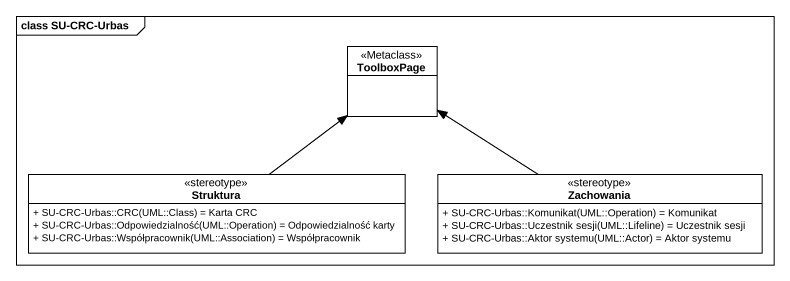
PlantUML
@startuml
mainframe class SU-CRC-Urbas
hide circle
hide empty members
skinparam classAttributeIconSize 0
class ToolboxPage <<Metaclass>>
class Struktura <<stereotype>> {
  {field} + SU-CRC-Urbas::CRC(UML::Class) = Karta CRC
  {field} + SU-CRC-Urbas::Odpowiedzialność(UML::Operation) = Odpowiedzialność karty
  {field} + SU-CRC-Urbas::Współpracownik(UML::Association) = Współpracownik
}
class Zachowania <<stereotype>> {
  {field} + SU-CRC-Urbas::Komunikat(UML::Operation) = Komunikat
  {field} + SU-CRC-Urbas::Uczestnik sesji(UML::Lifeline) = Uczestnik sesji
  {field} + SU-CRC-Urbas::Aktor systemu(UML::Actor) = Aktor systemu
}
Struktura -up-> ToolboxPage
Zachowania -up-> ToolboxPage
@enduml
